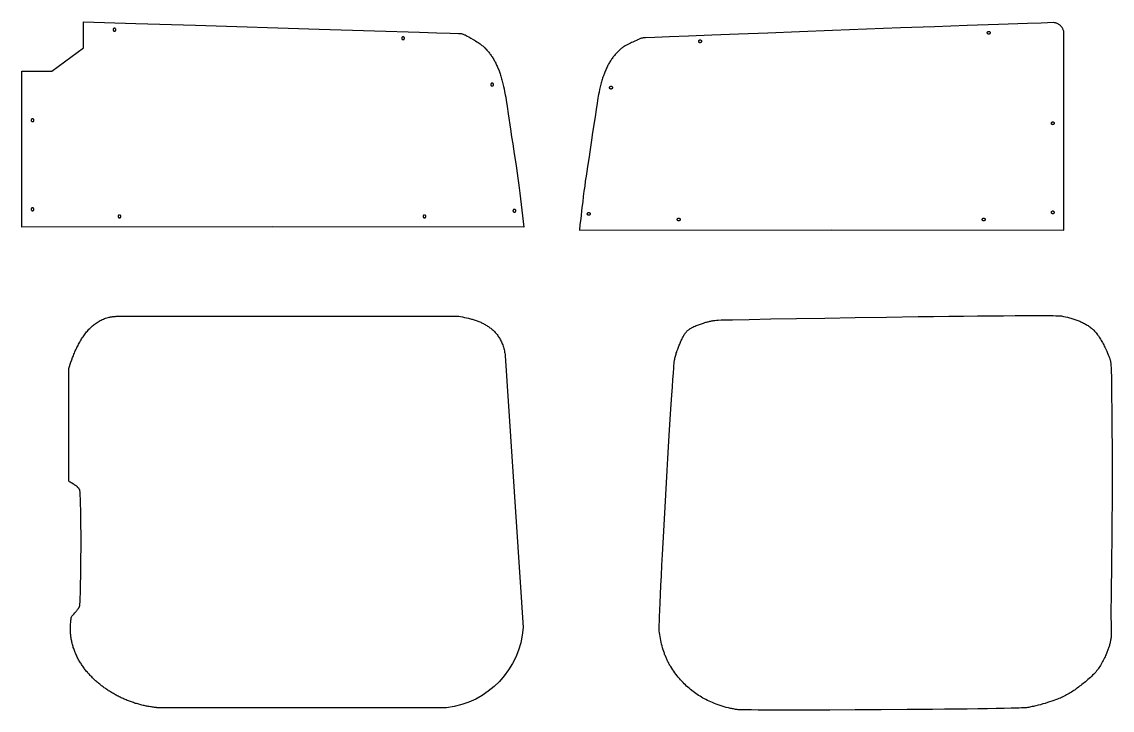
# Model space of a CAD drawing. Extents: x 2439 to 7559, y -8131 to -2576.
# Drawn here: x 3491 to 5021, y -7353 to -6387 of the extents above; entities that cross this region are included whole.
import ezdxf

# ---------------------------------------------------------------- set-up
doc = ezdxf.new("R2010")
doc.units = 0
doc.layers.add('Default_Layer', color=1, linetype='CONTINUOUS')

msp = doc.modelspace()

# ---------------------------------------------------------------- linework, layer by layer
at = {"layer": 'Default_Layer'}
for points in [[(4195, -6675), (3841.8, -6674.7), (3490.5, -6675), (3490.5, -6456.1), (3532.7, -6456.1), (3577.2, -6423.5), (3577.2, -6387), (3650.7, -6389.3), (3734.4, -6391.9), (3907.9, -6397.2), (3985.5, -6399.6), (4048.7, -6401.6), (4073.1, -6402.4), (4091.5, -6403), (4103.3, -6403.4), (4106.5, -6403.5), (4107.3, -6403.6), (4107.7, -6403.6), (4108.5, -6403.8), (4109.3, -6404.1), (4110.1, -6404.4), (4110.9, -6404.7), (4111.7, -6405.1), (4112.5, -6405.5), (4114, -6406.3), (4115.3, -6407), (4117.6, -6408.2), (4120.5, -6409.8), (4123.8, -6411.8), (4125.6, -6412.8), (4127.3, -6413.9), (4129, -6415), (4130.7, -6416), (4132.3, -6417.1), (4133.8, -6418.1), (4135.1, -6419.1), (4135.7, -6419.6), (4136.2, -6420), (4137.3, -6420.9), (4138.3, -6421.8), (4139.3, -6422.7), (4140.2, -6423.7), (4141.2, -6424.7), (4142.1, -6425.6), (4143, -6426.6), (4144, -6427.7), (4144.8, -6428.7), (4145.7, -6429.8), (4146.6, -6430.8), (4147.4, -6431.9), (4148.2, -6433), (4149, -6434.1), (4149.8, -6435.2), (4150.5, -6436.3), (4151.3, -6437.5), (4152, -6438.7), (4152.7, -6439.9), (4153.5, -6441.1), (4154.1, -6442.4), (4154.8, -6443.7), (4155.5, -6445), (4156.2, -6446.3), (4156.8, -6447.7), (4157.4, -6449.1), (4158, -6450.4), (4158.6, -6451.8), (4159.2, -6453.2), (4159.7, -6454.6), (4160.3, -6455.9), (4160.8, -6457.3), (4161.3, -6458.7), (4161.8, -6460.2), (4162.3, -6461.8), (4162.8, -6463.4), (4163.3, -6465), (4163.8, -6466.8), (4164.3, -6468.5), (4164.8, -6470.3), (4165.7, -6473.9), (4166.6, -6477.6), (4167.4, -6481.2), (4168.1, -6484.8), (4168.5, -6486.9), (4169, -6489.6), (4169.6, -6492.9), (4170.2, -6496.8), (4171.6, -6505.7), (4173.1, -6515.9), (4176.3, -6537.8), (4177.9, -6548.5), (4179.4, -6558.3), (4180.4, -6565.2), (4181.5, -6572), (4183.6, -6585.7), (4184.6, -6592.5), (4185.7, -6599.4), (4186.6, -6606.2), (4187.6, -6613.1), (4188.5, -6620.1), (4189.5, -6627.6), (4190.4, -6635.3), (4191.3, -6643.2), (4193.2, -6659.2), (4194.1, -6667.2), (4195, -6675)], [(4953, -6401.8), (4953, -6401.7), (4952.8, -6400.8), (4952.6, -6399.9), (4952.3, -6399), (4952, -6398.2), (4951.6, -6397.4), (4951.2, -6396.6), (4950.8, -6395.8), (4950.3, -6395.1), (4949.8, -6394.4), (4949.2, -6393.7), (4948.6, -6393), (4948, -6392.4), (4947.3, -6391.8), (4946.6, -6391.3), (4945.9, -6390.7), (4945.1, -6390.3), (4944.4, -6389.8), (4943.6, -6389.5), (4942.7, -6389.1), (4941.9, -6388.8), (4941.2, -6388.6), (4940.4, -6388.4), (4939.6, -6388.3), (4938.8, -6388.1), (4938.7, -6388.1), (4920.9, -6388.7), (4902, -6389.3), (4861.2, -6390.7), (4817.3, -6392.2), (4771.2, -6393.9), (4723.7, -6395.6), (4675.7, -6397.4), (4628.1, -6399.2), (4581.7, -6401), (4537.5, -6402.7), (4496.2, -6404.3), (4458.9, -6405.7), (4426.3, -6407), (4399.3, -6408.1), (4378.8, -6409), (4365.8, -6409.5), (4362.3, -6409.7), (4361.3, -6409.8), (4360.9, -6409.8), (4360.1, -6410), (4359.3, -6410.3), (4358.5, -6410.6), (4357.7, -6410.9), (4356.9, -6411.3), (4356.1, -6411.7), (4354.6, -6412.4), (4354.1, -6412.7), (4353.3, -6413.1), (4351, -6414.1), (4347.9, -6415.4), (4346.2, -6416.2), (4344.5, -6417), (4342.7, -6417.9), (4340.9, -6418.8), (4339.1, -6419.7), (4337.3, -6420.7), (4335.7, -6421.6), (4334.9, -6422.1), (4334.2, -6422.5), (4333.5, -6423), (4332.9, -6423.4), (4332.3, -6423.9), (4331.7, -6424.3), (4330.7, -6425.2), (4329.7, -6426.1), (4328.7, -6427.1), (4327.7, -6428), (4326.8, -6429), (4325.8, -6430), (4324.9, -6431), (4324, -6432), (4323.1, -6433), (4322.2, -6434.1), (4321.4, -6435.1), (4320.6, -6436.2), (4319.7, -6437.3), (4319, -6438.4), (4318.2, -6439.5), (4317.4, -6440.7), (4316.7, -6441.8), (4315.9, -6443), (4315.2, -6444.2), (4314.5, -6445.5), (4313.8, -6446.7), (4313.1, -6448), (4312.4, -6449.3), (4311.8, -6450.7), (4311.2, -6452), (4310.5, -6453.4), (4309.9, -6454.7), (4309.3, -6456.1), (4308.8, -6457.5), (4308.2, -6458.9), (4307.7, -6460.3), (4307.1, -6461.6), (4306.6, -6463), (4306.1, -6464.5), (4305.6, -6466.1), (4305.1, -6467.7), (4304.6, -6469.4), (4304.1, -6471.1), (4303.7, -6472.8), (4303.2, -6474.6), (4302.3, -6478.3), (4301.4, -6481.9), (4300.6, -6485.6), (4299.8, -6489.1), (4299.4, -6491.2), (4298.9, -6493.9), (4298.4, -6497.2), (4297.8, -6501.1), (4296.4, -6510), (4294.9, -6520.2), (4291.6, -6542.1), (4290.1, -6552.9), (4288.6, -6562.7), (4287.5, -6569.5), (4286.5, -6576.3), (4284.4, -6590), (4283.3, -6596.9), (4282.3, -6603.7), (4281.3, -6610.5), (4280.4, -6617.4), (4279.4, -6624.5), (4278.5, -6631.9), (4277.6, -6639.6), (4276.6, -6647.5), (4274.8, -6663.5), (4273.8, -6671.5), (4272.9, -6679.4), (4626.1, -6679), (4953, -6679.4), (4953, -6406.9), (4953, -6401.8)], [(3618.6, -6398), (3618.6, -6398.2), (3618.6, -6398.4), (3618.7, -6398.6), (3618.7, -6398.8), (3618.8, -6399), (3618.9, -6399.2), (3619, -6399.3), (3619.2, -6399.4), (3619.3, -6399.6), (3619.5, -6399.7), (3619.6, -6399.8), (3619.8, -6399.9), (3620, -6399.9), (3620.2, -6400), (3620.4, -6400), (3620.6, -6400), (3620.8, -6400), (3621, -6400), (3621.2, -6399.9), (3621.4, -6399.9), (3621.5, -6399.8), (3621.7, -6399.7), (3621.9, -6399.6), (3622, -6399.4), (3622.1, -6399.3), (3622.2, -6399.2), (3622.3, -6399), (3622.4, -6398.8), (3622.5, -6398.6), (3622.6, -6398.4), (3622.6, -6398.2), (3622.6, -6398), (3622.6, -6397.8), (3622.6, -6397.6), (3622.5, -6397.4), (3622.4, -6397.3), (3622.3, -6397.1), (3622.2, -6396.9), (3622.1, -6396.8), (3622, -6396.6), (3621.9, -6396.5), (3621.7, -6396.4), (3621.5, -6396.3), (3621.4, -6396.2), (3621.2, -6396.1), (3621, -6396.1), (3620.8, -6396), (3620.6, -6396), (3620.4, -6396), (3620.2, -6396.1), (3620, -6396.1), (3619.8, -6396.2), (3619.6, -6396.3), (3619.5, -6396.4), (3619.3, -6396.5), (3619.2, -6396.6), (3619, -6396.8), (3618.9, -6396.9), (3618.8, -6397.1), (3618.7, -6397.3), (3618.7, -6397.4), (3618.6, -6397.6), (3618.6, -6397.8), (3618.6, -6398)], [(4023.6, -6410), (4023.6, -6410.2), (4023.6, -6410.4), (4023.7, -6410.6), (4023.7, -6410.8), (4023.8, -6411), (4023.9, -6411.2), (4024, -6411.3), (4024.2, -6411.4), (4024.3, -6411.6), (4024.5, -6411.7), (4024.6, -6411.8), (4024.8, -6411.9), (4025, -6411.9), (4025.2, -6412), (4025.4, -6412), (4025.6, -6412), (4025.8, -6412), (4026, -6412), (4026.2, -6411.9), (4026.4, -6411.9), (4026.5, -6411.8), (4026.7, -6411.7), (4026.9, -6411.6), (4027, -6411.4), (4027.1, -6411.3), (4027.2, -6411.2), (4027.3, -6411), (4027.4, -6410.8), (4027.5, -6410.6), (4027.6, -6410.4), (4027.6, -6410.2), (4027.6, -6410), (4027.6, -6409.8), (4027.6, -6409.6), (4027.5, -6409.4), (4027.4, -6409.3), (4027.3, -6409.1), (4027.2, -6408.9), (4027.1, -6408.8), (4027, -6408.6), (4026.9, -6408.5), (4026.7, -6408.4), (4026.5, -6408.3), (4026.4, -6408.2), (4026.2, -6408.1), (4026, -6408.1), (4025.8, -6408), (4025.6, -6408), (4025.4, -6408), (4025.2, -6408.1), (4025, -6408.1), (4024.8, -6408.2), (4024.6, -6408.3), (4024.5, -6408.4), (4024.3, -6408.5), (4024.2, -6408.6), (4024, -6408.8), (4023.9, -6408.9), (4023.8, -6409.1), (4023.7, -6409.3), (4023.7, -6409.4), (4023.6, -6409.6), (4023.6, -6409.8), (4023.6, -6410)], [(4849.4, -6402.4), (4849.3, -6402.6), (4849.3, -6402.8), (4849.3, -6403), (4849.2, -6403.1), (4849.1, -6403.3), (4849, -6403.5), (4848.9, -6403.6), (4848.8, -6403.8), (4848.6, -6403.9), (4848.5, -6404), (4848.3, -6404.1), (4848.1, -6404.2), (4848, -6404.3), (4847.8, -6404.3), (4847.6, -6404.3), (4847.4, -6404.4), (4847.2, -6404.3), (4847, -6404.3), (4846.8, -6404.3), (4846.6, -6404.2), (4846.4, -6404.1), (4846.2, -6404), (4846.1, -6403.9), (4845.9, -6403.8), (4845.8, -6403.6), (4845.7, -6403.5), (4845.6, -6403.3), (4845.5, -6403.1), (4845.4, -6403), (4845.4, -6402.8), (4845.4, -6402.6), (4845.4, -6402.4), (4845.4, -6402.2), (4845.4, -6402), (4845.4, -6401.8), (4845.5, -6401.6), (4845.6, -6401.4), (4845.7, -6401.2), (4845.8, -6401.1), (4845.9, -6400.9), (4846.1, -6400.8), (4846.2, -6400.7), (4846.4, -6400.6), (4846.6, -6400.5), (4846.8, -6400.4), (4847, -6400.4), (4847.2, -6400.4), (4847.4, -6400.4), (4847.6, -6400.4), (4847.8, -6400.4), (4848, -6400.4), (4848.1, -6400.5), (4848.3, -6400.6), (4848.5, -6400.7), (4848.6, -6400.8), (4848.8, -6400.9), (4848.9, -6401.1), (4849, -6401.2), (4849.1, -6401.4), (4849.2, -6401.6), (4849.3, -6401.8), (4849.3, -6402), (4849.3, -6402.2), (4849.4, -6402.4)], [(4444.4, -6414.4), (4444.3, -6414.6), (4444.3, -6414.8), (4444.3, -6415), (4444.2, -6415.1), (4444.1, -6415.3), (4444, -6415.5), (4443.9, -6415.6), (4443.8, -6415.8), (4443.6, -6415.9), (4443.5, -6416), (4443.3, -6416.1), (4443.1, -6416.2), (4443, -6416.3), (4442.8, -6416.3), (4442.6, -6416.3), (4442.4, -6416.4), (4442.2, -6416.3), (4442, -6416.3), (4441.8, -6416.3), (4441.6, -6416.2), (4441.4, -6416.1), (4441.2, -6416), (4441.1, -6415.9), (4440.9, -6415.8), (4440.8, -6415.6), (4440.7, -6415.5), (4440.6, -6415.3), (4440.5, -6415.1), (4440.4, -6415), (4440.4, -6414.8), (4440.4, -6414.6), (4440.4, -6414.4), (4440.4, -6414.2), (4440.4, -6414), (4440.4, -6413.8), (4440.5, -6413.6), (4440.6, -6413.4), (4440.7, -6413.2), (4440.8, -6413.1), (4440.9, -6412.9), (4441.1, -6412.8), (4441.2, -6412.7), (4441.4, -6412.6), (4441.6, -6412.5), (4441.8, -6412.4), (4442, -6412.4), (4442.2, -6412.4), (4442.4, -6412.4), (4442.6, -6412.4), (4442.8, -6412.4), (4443, -6412.4), (4443.1, -6412.5), (4443.3, -6412.6), (4443.5, -6412.7), (4443.6, -6412.8), (4443.8, -6412.9), (4443.9, -6413.1), (4444, -6413.2), (4444.1, -6413.4), (4444.2, -6413.6), (4444.3, -6413.8), (4444.3, -6414), (4444.3, -6414.2), (4444.4, -6414.4)], [(4148.6, -6475), (4148.6, -6475.2), (4148.6, -6475.4), (4148.7, -6475.6), (4148.7, -6475.8), (4148.8, -6476), (4148.9, -6476.2), (4149, -6476.3), (4149.2, -6476.4), (4149.3, -6476.6), (4149.5, -6476.7), (4149.6, -6476.8), (4149.8, -6476.9), (4150, -6476.9), (4150.2, -6477), (4150.4, -6477), (4150.6, -6477), (4150.8, -6477), (4151, -6477), (4151.2, -6476.9), (4151.4, -6476.9), (4151.5, -6476.8), (4151.7, -6476.7), (4151.9, -6476.6), (4152, -6476.4), (4152.1, -6476.3), (4152.2, -6476.2), (4152.3, -6476), (4152.4, -6475.8), (4152.5, -6475.6), (4152.6, -6475.4), (4152.6, -6475.2), (4152.6, -6475), (4152.6, -6474.8), (4152.6, -6474.6), (4152.5, -6474.4), (4152.4, -6474.3), (4152.3, -6474.1), (4152.2, -6473.9), (4152.1, -6473.8), (4152, -6473.6), (4151.9, -6473.5), (4151.7, -6473.4), (4151.5, -6473.3), (4151.4, -6473.2), (4151.2, -6473.1), (4151, -6473.1), (4150.8, -6473), (4150.6, -6473), (4150.4, -6473), (4150.2, -6473.1), (4150, -6473.1), (4149.8, -6473.2), (4149.6, -6473.3), (4149.5, -6473.4), (4149.3, -6473.5), (4149.2, -6473.6), (4149, -6473.8), (4148.9, -6473.9), (4148.8, -6474.1), (4148.7, -6474.3), (4148.7, -6474.4), (4148.6, -6474.6), (4148.6, -6474.8), (4148.6, -6475)], [(4319.4, -6479.4), (4319.3, -6479.6), (4319.3, -6479.8), (4319.3, -6480), (4319.2, -6480.1), (4319.1, -6480.3), (4319, -6480.5), (4318.9, -6480.6), (4318.8, -6480.8), (4318.6, -6480.9), (4318.5, -6481), (4318.3, -6481.1), (4318.1, -6481.2), (4318, -6481.3), (4317.8, -6481.3), (4317.6, -6481.3), (4317.4, -6481.4), (4317.2, -6481.3), (4317, -6481.3), (4316.8, -6481.3), (4316.6, -6481.2), (4316.4, -6481.1), (4316.2, -6481), (4316.1, -6480.9), (4315.9, -6480.8), (4315.8, -6480.6), (4315.7, -6480.5), (4315.6, -6480.3), (4315.5, -6480.1), (4315.4, -6480), (4315.4, -6479.8), (4315.4, -6479.6), (4315.4, -6479.4), (4315.4, -6479.2), (4315.4, -6479), (4315.4, -6478.8), (4315.5, -6478.6), (4315.6, -6478.4), (4315.7, -6478.2), (4315.8, -6478.1), (4315.9, -6477.9), (4316.1, -6477.8), (4316.2, -6477.7), (4316.4, -6477.6), (4316.6, -6477.5), (4316.8, -6477.4), (4317, -6477.4), (4317.2, -6477.4), (4317.4, -6477.4), (4317.6, -6477.4), (4317.8, -6477.4), (4318, -6477.4), (4318.1, -6477.5), (4318.3, -6477.6), (4318.5, -6477.7), (4318.6, -6477.8), (4318.8, -6477.9), (4318.9, -6478.1), (4319, -6478.2), (4319.1, -6478.4), (4319.2, -6478.6), (4319.3, -6478.8), (4319.3, -6479), (4319.3, -6479.2), (4319.4, -6479.4)], [(3503.6, -6525), (3503.6, -6525.2), (3503.6, -6525.4), (3503.7, -6525.6), (3503.7, -6525.8), (3503.8, -6526), (3503.9, -6526.2), (3504, -6526.3), (3504.2, -6526.4), (3504.3, -6526.6), (3504.5, -6526.7), (3504.6, -6526.8), (3504.8, -6526.9), (3505, -6526.9), (3505.2, -6527), (3505.4, -6527), (3505.6, -6527), (3505.8, -6527), (3506, -6527), (3506.2, -6526.9), (3506.4, -6526.9), (3506.5, -6526.8), (3506.7, -6526.7), (3506.9, -6526.6), (3507, -6526.4), (3507.1, -6526.3), (3507.2, -6526.2), (3507.3, -6526), (3507.4, -6525.8), (3507.5, -6525.6), (3507.6, -6525.4), (3507.6, -6525.2), (3507.6, -6525), (3507.6, -6524.8), (3507.6, -6524.6), (3507.5, -6524.4), (3507.4, -6524.3), (3507.3, -6524.1), (3507.2, -6523.9), (3507.1, -6523.8), (3507, -6523.6), (3506.9, -6523.5), (3506.7, -6523.4), (3506.5, -6523.3), (3506.4, -6523.2), (3506.2, -6523.1), (3506, -6523.1), (3505.8, -6523), (3505.6, -6523), (3505.4, -6523), (3505.2, -6523.1), (3505, -6523.1), (3504.8, -6523.2), (3504.6, -6523.3), (3504.5, -6523.4), (3504.3, -6523.5), (3504.2, -6523.6), (3504, -6523.8), (3503.9, -6523.9), (3503.8, -6524.1), (3503.7, -6524.3), (3503.7, -6524.4), (3503.6, -6524.6), (3503.6, -6524.8), (3503.6, -6525)], [(4939.3, -6529.4), (4939.2, -6529.6), (4939.2, -6529.8), (4939.2, -6530), (4939.1, -6530.1), (4939, -6530.3), (4938.9, -6530.5), (4938.8, -6530.6), (4938.7, -6530.8), (4938.5, -6530.9), (4938.4, -6531), (4938.2, -6531.1), (4938, -6531.2), (4937.8, -6531.3), (4937.7, -6531.3), (4937.5, -6531.3), (4937.3, -6531.4), (4937, -6531.3), (4936.9, -6531.3), (4936.7, -6531.3), (4936.5, -6531.2), (4936.3, -6531.1), (4936.1, -6531), (4936, -6530.9), (4935.8, -6530.8), (4935.7, -6530.6), (4935.6, -6530.5), (4935.5, -6530.3), (4935.4, -6530.1), (4935.3, -6530), (4935.3, -6529.8), (4935.3, -6529.6), (4935.3, -6529.4), (4935.3, -6529.2), (4935.3, -6529), (4935.3, -6528.8), (4935.4, -6528.6), (4935.5, -6528.4), (4935.6, -6528.2), (4935.7, -6528.1), (4935.8, -6527.9), (4936, -6527.8), (4936.1, -6527.7), (4936.3, -6527.6), (4936.5, -6527.5), (4936.7, -6527.4), (4936.9, -6527.4), (4937, -6527.4), (4937.3, -6527.4), (4937.5, -6527.4), (4937.7, -6527.4), (4937.8, -6527.4), (4938, -6527.5), (4938.2, -6527.6), (4938.4, -6527.7), (4938.5, -6527.8), (4938.7, -6527.9), (4938.8, -6528.1), (4938.9, -6528.2), (4939, -6528.4), (4939.1, -6528.6), (4939.2, -6528.8), (4939.2, -6529), (4939.2, -6529.2), (4939.3, -6529.4)], [(3503.6, -6650), (3503.6, -6650.2), (3503.6, -6650.4), (3503.7, -6650.6), (3503.7, -6650.8), (3503.8, -6651), (3503.9, -6651.2), (3504, -6651.3), (3504.2, -6651.4), (3504.3, -6651.6), (3504.5, -6651.7), (3504.6, -6651.8), (3504.8, -6651.9), (3505, -6651.9), (3505.2, -6652), (3505.4, -6652), (3505.6, -6652), (3505.8, -6652), (3506, -6652), (3506.2, -6651.9), (3506.4, -6651.9), (3506.5, -6651.8), (3506.7, -6651.7), (3506.9, -6651.6), (3507, -6651.4), (3507.1, -6651.3), (3507.2, -6651.2), (3507.3, -6651), (3507.4, -6650.8), (3507.5, -6650.6), (3507.6, -6650.4), (3507.6, -6650.2), (3507.6, -6650), (3507.6, -6649.8), (3507.6, -6649.6), (3507.5, -6649.4), (3507.4, -6649.3), (3507.3, -6649.1), (3507.2, -6648.9), (3507.1, -6648.8), (3507, -6648.6), (3506.9, -6648.5), (3506.7, -6648.4), (3506.5, -6648.3), (3506.4, -6648.2), (3506.2, -6648.1), (3506, -6648.1), (3505.8, -6648), (3505.6, -6648), (3505.4, -6648), (3505.2, -6648.1), (3505, -6648.1), (3504.8, -6648.2), (3504.6, -6648.3), (3504.5, -6648.4), (3504.3, -6648.5), (3504.2, -6648.6), (3504, -6648.8), (3503.9, -6648.9), (3503.8, -6649.1), (3503.7, -6649.3), (3503.7, -6649.4), (3503.6, -6649.6), (3503.6, -6649.8), (3503.6, -6650)], [(4179.8, -6652.1), (4179.8, -6652.3), (4179.9, -6652.5), (4179.9, -6652.7), (4180, -6652.9), (4180.1, -6653.1), (4180.2, -6653.3), (4180.3, -6653.4), (4180.4, -6653.6), (4180.6, -6653.7), (4180.7, -6653.8), (4180.9, -6653.9), (4181.1, -6654), (4181.2, -6654.1), (4181.4, -6654.1), (4181.6, -6654.1), (4181.8, -6654.1), (4182, -6654.1), (4182.2, -6654.1), (4182.4, -6654.1), (4182.6, -6654), (4182.8, -6653.9), (4183, -6653.8), (4183.1, -6653.7), (4183.2, -6653.6), (4183.4, -6653.4), (4183.5, -6653.3), (4183.6, -6653.1), (4183.7, -6652.9), (4183.7, -6652.7), (4183.8, -6652.5), (4183.8, -6652.3), (4183.8, -6652.1), (4183.8, -6651.9), (4183.8, -6651.7), (4183.7, -6651.5), (4183.7, -6651.4), (4183.6, -6651.2), (4183.5, -6651), (4183.4, -6650.9), (4183.2, -6650.7), (4183.1, -6650.6), (4183, -6650.5), (4182.8, -6650.4), (4182.6, -6650.3), (4182.4, -6650.2), (4182.2, -6650.2), (4182, -6650.2), (4181.8, -6650.1), (4181.6, -6650.2), (4181.4, -6650.2), (4181.2, -6650.2), (4181.1, -6650.3), (4180.9, -6650.4), (4180.7, -6650.5), (4180.6, -6650.6), (4180.4, -6650.7), (4180.3, -6650.9), (4180.2, -6651), (4180.1, -6651.2), (4180, -6651.4), (4179.9, -6651.5), (4179.9, -6651.7), (4179.8, -6651.9), (4179.8, -6652.1)], [(4288.1, -6656.5), (4288.1, -6656.7), (4288.1, -6656.9), (4288, -6657.1), (4288, -6657.2), (4287.9, -6657.4), (4287.8, -6657.6), (4287.7, -6657.7), (4287.5, -6657.9), (4287.4, -6658), (4287.2, -6658.1), (4287.1, -6658.2), (4286.9, -6658.3), (4286.7, -6658.4), (4286.5, -6658.4), (4286.3, -6658.5), (4286.1, -6658.5), (4285.9, -6658.5), (4285.7, -6658.4), (4285.5, -6658.4), (4285.3, -6658.3), (4285.2, -6658.2), (4285, -6658.1), (4284.8, -6658), (4284.7, -6657.9), (4284.6, -6657.7), (4284.5, -6657.6), (4284.4, -6657.4), (4284.3, -6657.2), (4284.2, -6657.1), (4284.2, -6656.9), (4284.1, -6656.7), (4284.1, -6656.5), (4284.1, -6656.3), (4284.2, -6656.1), (4284.2, -6655.9), (4284.3, -6655.7), (4284.4, -6655.5), (4284.5, -6655.3), (4284.6, -6655.2), (4284.7, -6655.1), (4284.8, -6654.9), (4285, -6654.8), (4285.2, -6654.7), (4285.3, -6654.6), (4285.5, -6654.6), (4285.7, -6654.5), (4285.9, -6654.5), (4286.1, -6654.5), (4286.3, -6654.5), (4286.5, -6654.5), (4286.7, -6654.6), (4286.9, -6654.6), (4287.1, -6654.7), (4287.2, -6654.8), (4287.4, -6654.9), (4287.5, -6655.1), (4287.7, -6655.2), (4287.8, -6655.3), (4287.9, -6655.5), (4288, -6655.7), (4288, -6655.9), (4288.1, -6656.1), (4288.1, -6656.3), (4288.1, -6656.5)], [(4939.3, -6654.4), (4939.2, -6654.6), (4939.2, -6654.8), (4939.2, -6655), (4939.1, -6655.1), (4939, -6655.3), (4938.9, -6655.5), (4938.8, -6655.6), (4938.7, -6655.8), (4938.5, -6655.9), (4938.4, -6656), (4938.2, -6656.1), (4938, -6656.2), (4937.8, -6656.3), (4937.7, -6656.3), (4937.5, -6656.3), (4937.3, -6656.4), (4937, -6656.3), (4936.9, -6656.3), (4936.7, -6656.3), (4936.5, -6656.2), (4936.3, -6656.1), (4936.1, -6656), (4936, -6655.9), (4935.8, -6655.8), (4935.7, -6655.6), (4935.6, -6655.5), (4935.5, -6655.3), (4935.4, -6655.1), (4935.3, -6655), (4935.3, -6654.8), (4935.3, -6654.6), (4935.3, -6654.4), (4935.3, -6654.2), (4935.3, -6654), (4935.3, -6653.8), (4935.4, -6653.6), (4935.5, -6653.4), (4935.6, -6653.2), (4935.7, -6653.1), (4935.8, -6652.9), (4936, -6652.8), (4936.1, -6652.7), (4936.3, -6652.6), (4936.5, -6652.5), (4936.7, -6652.4), (4936.9, -6652.4), (4937, -6652.4), (4937.3, -6652.4), (4937.5, -6652.4), (4937.7, -6652.4), (4937.8, -6652.4), (4938, -6652.5), (4938.2, -6652.6), (4938.4, -6652.7), (4938.5, -6652.8), (4938.7, -6652.9), (4938.8, -6653.1), (4938.9, -6653.2), (4939, -6653.4), (4939.1, -6653.6), (4939.2, -6653.8), (4939.2, -6654), (4939.2, -6654.2), (4939.3, -6654.4)], [(3625.6, -6660), (3625.6, -6660.2), (3625.6, -6660.4), (3625.7, -6660.6), (3625.7, -6660.8), (3625.8, -6661), (3625.9, -6661.2), (3626, -6661.3), (3626.2, -6661.4), (3626.3, -6661.6), (3626.5, -6661.7), (3626.6, -6661.8), (3626.8, -6661.9), (3627, -6661.9), (3627.2, -6662), (3627.4, -6662), (3627.6, -6662), (3627.8, -6662), (3628, -6662), (3628.2, -6661.9), (3628.4, -6661.9), (3628.5, -6661.8), (3628.7, -6661.7), (3628.9, -6661.6), (3629, -6661.4), (3629.1, -6661.3), (3629.2, -6661.2), (3629.3, -6661), (3629.4, -6660.8), (3629.5, -6660.6), (3629.6, -6660.4), (3629.6, -6660.2), (3629.6, -6660), (3629.6, -6659.8), (3629.6, -6659.6), (3629.5, -6659.4), (3629.4, -6659.3), (3629.3, -6659.1), (3629.2, -6658.9), (3629.1, -6658.8), (3629, -6658.6), (3628.9, -6658.5), (3628.7, -6658.4), (3628.5, -6658.3), (3628.4, -6658.2), (3628.2, -6658.1), (3628, -6658.1), (3627.8, -6658), (3627.6, -6658), (3627.4, -6658), (3627.2, -6658.1), (3627, -6658.1), (3626.8, -6658.2), (3626.6, -6658.3), (3626.5, -6658.4), (3626.3, -6658.5), (3626.2, -6658.6), (3626, -6658.8), (3625.9, -6658.9), (3625.8, -6659.1), (3625.7, -6659.3), (3625.7, -6659.4), (3625.6, -6659.6), (3625.6, -6659.8), (3625.6, -6660)], [(4053.6, -6660), (4053.6, -6660.2), (4053.6, -6660.4), (4053.7, -6660.6), (4053.7, -6660.8), (4053.8, -6661), (4053.9, -6661.2), (4054, -6661.3), (4054.2, -6661.4), (4054.3, -6661.6), (4054.5, -6661.7), (4054.6, -6661.8), (4054.8, -6661.9), (4055, -6661.9), (4055.2, -6662), (4055.4, -6662), (4055.6, -6662), (4055.8, -6662), (4056, -6662), (4056.2, -6661.9), (4056.4, -6661.9), (4056.5, -6661.8), (4056.7, -6661.7), (4056.9, -6661.6), (4057, -6661.4), (4057.1, -6661.3), (4057.2, -6661.2), (4057.3, -6661), (4057.4, -6660.8), (4057.5, -6660.6), (4057.6, -6660.4), (4057.6, -6660.2), (4057.6, -6660), (4057.6, -6659.8), (4057.6, -6659.6), (4057.5, -6659.4), (4057.4, -6659.3), (4057.3, -6659.1), (4057.2, -6658.9), (4057.1, -6658.8), (4057, -6658.6), (4056.9, -6658.5), (4056.7, -6658.4), (4056.5, -6658.3), (4056.4, -6658.2), (4056.2, -6658.1), (4056, -6658.1), (4055.8, -6658), (4055.6, -6658), (4055.4, -6658), (4055.2, -6658.1), (4055, -6658.1), (4054.8, -6658.2), (4054.6, -6658.3), (4054.5, -6658.4), (4054.3, -6658.5), (4054.2, -6658.6), (4054, -6658.8), (4053.9, -6658.9), (4053.8, -6659.1), (4053.7, -6659.3), (4053.7, -6659.4), (4053.6, -6659.6), (4053.6, -6659.8), (4053.6, -6660)], [(4414.4, -6664.4), (4414.3, -6664.6), (4414.3, -6664.8), (4414.3, -6665), (4414.2, -6665.1), (4414.1, -6665.3), (4414, -6665.5), (4413.9, -6665.6), (4413.8, -6665.8), (4413.6, -6665.9), (4413.5, -6666), (4413.3, -6666.1), (4413.1, -6666.2), (4413, -6666.3), (4412.8, -6666.3), (4412.6, -6666.3), (4412.4, -6666.4), (4412.2, -6666.3), (4412, -6666.3), (4411.8, -6666.3), (4411.6, -6666.2), (4411.4, -6666.1), (4411.2, -6666), (4411.1, -6665.9), (4410.9, -6665.8), (4410.8, -6665.6), (4410.7, -6665.5), (4410.6, -6665.3), (4410.5, -6665.1), (4410.4, -6665), (4410.4, -6664.8), (4410.4, -6664.6), (4410.4, -6664.4), (4410.4, -6664.2), (4410.4, -6664), (4410.4, -6663.8), (4410.5, -6663.6), (4410.6, -6663.4), (4410.7, -6663.2), (4410.8, -6663.1), (4410.9, -6662.9), (4411.1, -6662.8), (4411.2, -6662.7), (4411.4, -6662.6), (4411.6, -6662.5), (4411.8, -6662.4), (4412, -6662.4), (4412.2, -6662.4), (4412.4, -6662.4), (4412.6, -6662.4), (4412.8, -6662.4), (4413, -6662.4), (4413.1, -6662.5), (4413.3, -6662.6), (4413.5, -6662.7), (4413.6, -6662.8), (4413.8, -6662.9), (4413.9, -6663.1), (4414, -6663.2), (4414.1, -6663.4), (4414.2, -6663.6), (4414.3, -6663.8), (4414.3, -6664), (4414.3, -6664.2), (4414.4, -6664.4)], [(4842.4, -6664.4), (4842.3, -6664.6), (4842.3, -6664.8), (4842.3, -6665), (4842.2, -6665.1), (4842.1, -6665.3), (4842, -6665.5), (4841.9, -6665.6), (4841.8, -6665.8), (4841.6, -6665.9), (4841.5, -6666), (4841.3, -6666.1), (4841.1, -6666.2), (4841, -6666.3), (4840.8, -6666.3), (4840.6, -6666.3), (4840.4, -6666.4), (4840.2, -6666.3), (4840, -6666.3), (4839.8, -6666.3), (4839.6, -6666.2), (4839.4, -6666.1), (4839.2, -6666), (4839.1, -6665.9), (4838.9, -6665.8), (4838.8, -6665.6), (4838.7, -6665.5), (4838.6, -6665.3), (4838.5, -6665.1), (4838.4, -6665), (4838.4, -6664.8), (4838.4, -6664.6), (4838.4, -6664.4), (4838.4, -6664.2), (4838.4, -6664), (4838.4, -6663.8), (4838.5, -6663.6), (4838.6, -6663.4), (4838.7, -6663.2), (4838.8, -6663.1), (4838.9, -6662.9), (4839.1, -6662.8), (4839.2, -6662.7), (4839.4, -6662.6), (4839.6, -6662.5), (4839.8, -6662.4), (4840, -6662.4), (4840.2, -6662.4), (4840.4, -6662.4), (4840.6, -6662.4), (4840.8, -6662.4), (4841, -6662.4), (4841.1, -6662.5), (4841.3, -6662.6), (4841.5, -6662.7), (4841.6, -6662.8), (4841.8, -6662.9), (4841.9, -6663.1), (4842, -6663.2), (4842.1, -6663.4), (4842.2, -6663.6), (4842.3, -6663.8), (4842.3, -6664), (4842.3, -6664.2), (4842.4, -6664.4)], [(4900.4, -7349.3), (4899.3, -7349.4), (4897.8, -7349.5), (4895.8, -7349.6), (4893.3, -7349.7), (4890.3, -7349.8), (4886.9, -7349.9), (4878.8, -7350.1), (4869.1, -7350.3), (4858, -7350.6), (4845.6, -7350.8), (4832, -7351), (4817.3, -7351.2), (4801.7, -7351.4), (4785.4, -7351.5), (4768.3, -7351.7), (4732.8, -7352), (4696.3, -7352.3), (4659.8, -7352.5), (4624.4, -7352.7), (4607.4, -7352.7), (4591, -7352.8), (4575.5, -7352.8), (4560.9, -7352.8), (4547.4, -7352.7), (4535, -7352.7), (4524, -7352.6), (4514.4, -7352.5), (4506.5, -7352.4), (4503.1, -7352.3), (4500.2, -7352.3), (4497.8, -7352.2), (4495.8, -7352.1), (4494.3, -7352), (4493.8, -7351.9), (4493.4, -7351.9), (4492, -7351.7), (4490.6, -7351.4), (4489.1, -7351.1), (4487.7, -7350.9), (4486.3, -7350.6), (4484.9, -7350.2), (4483.4, -7349.9), (4482, -7349.5), (4479.1, -7348.8), (4476.3, -7348), (4473.4, -7347.1), (4470.6, -7346.2), (4467.9, -7345.3), (4465.1, -7344.3), (4462.5, -7343.3), (4459.9, -7342.2), (4457.4, -7341.2), (4455, -7340.1), (4452.7, -7339), (4450.6, -7337.9), (4448.5, -7336.8), (4446.4, -7335.7), (4444.4, -7334.5), (4442.3, -7333.3), (4440.3, -7332), (4438.3, -7330.7), (4436.4, -7329.4), (4434.4, -7328), (4432.5, -7326.6), (4430.6, -7325.1), (4428.8, -7323.6), (4427, -7322.1), (4425.2, -7320.5), (4423.4, -7318.9), (4421.7, -7317.3), (4420, -7315.6), (4418.4, -7313.9), (4416.7, -7312.1), (4415, -7310.3), (4413.4, -7308.4), (4411.7, -7306.5), (4410.1, -7304.5), (4408.5, -7302.4), (4407, -7300.3), (4405.4, -7298.2), (4403.9, -7296), (4402.5, -7293.8), (4401.1, -7291.6), (4400.4, -7290.5), (4399.8, -7289.4), (4399.1, -7288.2), (4398.5, -7287.1), (4397.9, -7286), (4397.3, -7284.8), (4396.7, -7283.7), (4396.1, -7282.5), (4395.6, -7281.4), (4395.1, -7280.2), (4394.6, -7279), (4394.1, -7277.8), (4393.6, -7276.6), (4393.1, -7275.4), (4392.6, -7274.2), (4392.2, -7272.9), (4391.3, -7270.4), (4390.5, -7267.9), (4389.7, -7265.3), (4389, -7262.7), (4388.3, -7260), (4387.7, -7257.4), (4387.1, -7254.8), (4386.6, -7252.1), (4386.1, -7249.4), (4385.7, -7246.8), (4385.3, -7244.1), (4385, -7241.4), (4385, -7240.5), (4385, -7239.1), (4385, -7237.3), (4385, -7235), (4385.1, -7232.2), (4385.2, -7229.1), (4385.4, -7221.6), (4385.8, -7212.6), (4386.2, -7202.2), (4386.8, -7190.6), (4387.4, -7177.9), (4388, -7164.1), (4388.8, -7149.5), (4389.6, -7134.2), (4390.4, -7118.2), (4392.2, -7085), (4394.1, -7050.7), (4396.1, -7016.4), (4397.1, -6999.6), (4398, -6983.1), (4399, -6967.2), (4400, -6951.9), (4400.9, -6937.3), (4401.8, -6923.6), (4402.6, -6910.9), (4403.4, -6899.3), (4404.1, -6888.9), (4404.8, -6879.9), (4405.4, -6872.4), (4405.7, -6869.3), (4405.9, -6866.6), (4406.2, -6864.3), (4406.4, -6862.4), (4406.6, -6861.1), (4406.7, -6860.6), (4406.7, -6860.2), (4407.1, -6858.9), (4407.4, -6857.5), (4407.8, -6856.2), (4408.2, -6854.8), (4408.6, -6853.4), (4409, -6852), (4409.5, -6850.6), (4409.9, -6849.1), (4410.9, -6846.3), (4412, -6843.4), (4412.5, -6842), (4413.1, -6840.6), (4413.7, -6839.2), (4414.2, -6837.8), (4414.8, -6836.5), (4415.4, -6835.2), (4416, -6833.9), (4416.6, -6832.6), (4417.2, -6831.4), (4417.8, -6830.2), (4418.4, -6829), (4419, -6827.9), (4419.6, -6826.9), (4420.2, -6825.9), (4420.8, -6824.9), (4421.4, -6824.1), (4422, -6823.2), (4422.6, -6822.5), (4423.2, -6821.8), (4423.7, -6821.2), (4424.3, -6820.6), (4424.9, -6820), (4425.5, -6819.5), (4426.2, -6819), (4426.9, -6818.5), (4427.6, -6818), (4428.3, -6817.5), (4429, -6817.1), (4429.8, -6816.6), (4430.5, -6816.2), (4431.3, -6815.8), (4432.1, -6815.4), (4433.7, -6814.6), (4435.3, -6813.9), (4436.9, -6813.3), (4438.5, -6812.7), (4440.1, -6812.1), (4441.6, -6811.6), (4444.4, -6810.6), (4446.9, -6809.8), (4448, -6809.4), (4449.2, -6809), (4450.3, -6808.6), (4451.5, -6808.3), (4452.6, -6808), (4453.8, -6807.7), (4454.9, -6807.4), (4456.1, -6807.1), (4457.3, -6806.9), (4458.5, -6806.6), (4459.6, -6806.4), (4460.8, -6806.2), (4463.2, -6805.9), (4465.6, -6805.5), (4466.2, -6805.5), (4467.5, -6805.5), (4471.9, -6805.3), (4478.6, -6805.2), (4487.6, -6805), (4511.3, -6804.5), (4541.7, -6803.9), (4577.5, -6803.3), (4617.4, -6802.6), (4660, -6801.9), (4704.1, -6801.3), (4748.3, -6800.6), (4770, -6800.3), (4791.2, -6800.1), (4811.8, -6799.8), (4831.6, -6799.6), (4850.5, -6799.4), (4868.2, -6799.3), (4884.6, -6799.2), (4899.6, -6799.1), (4912.9, -6799.1), (4924.4, -6799.1), (4929.5, -6799.1), (4934, -6799.2), (4938, -6799.2), (4941.5, -6799.3), (4944.3, -6799.4), (4946.6, -6799.5), (4948.3, -6799.6), (4948.9, -6799.7), (4949.4, -6799.7), (4952.2, -6800.3), (4955.1, -6800.9), (4958, -6801.6), (4959.5, -6802), (4960.9, -6802.3), (4962.4, -6802.7), (4963.8, -6803.1), (4965.3, -6803.6), (4966.7, -6804), (4968.1, -6804.5), (4969.5, -6805), (4970.9, -6805.5), (4972.3, -6806), (4973.7, -6806.5), (4975.1, -6807.1), (4976.5, -6807.7), (4977.8, -6808.3), (4979.2, -6808.9), (4980.5, -6809.6), (4981.8, -6810.3), (4983.1, -6811), (4984.3, -6811.7), (4985.6, -6812.5), (4986.8, -6813.3), (4988, -6814.1), (4989.2, -6814.9), (4990.4, -6815.8), (4991.5, -6816.7), (4992.7, -6817.7), (4993.2, -6818.2), (4993.8, -6818.7), (4994.3, -6819.2), (4994.9, -6819.8), (4996, -6820.9), (4997, -6822.2), (4998.1, -6823.5), (4999.2, -6824.9), (5000.2, -6826.3), (5001.2, -6827.8), (5002.2, -6829.3), (5003.2, -6830.8), (5004.2, -6832.4), (5005.1, -6833.9), (5006, -6835.5), (5006.9, -6837.1), (5007.8, -6838.7), (5008.7, -6840.3), (5009.5, -6841.9), (5010.2, -6843.4), (5011.7, -6846.4), (5013, -6849.2), (5014.2, -6851.8), (5015.2, -6854), (5016, -6856), (5016.6, -6857.5), (5017, -6858.6), (5017.3, -6859.4), (5017.5, -6860.2), (5017.7, -6861.1), (5017.9, -6861.9), (5018.1, -6862.8), (5018.3, -6863.6), (5018.4, -6864.5), (5018.6, -6865.4), (5018.8, -6867.1), (5018.9, -6868.9), (5019.2, -6872.4), (5019.3, -6873.1), (5019.3, -6874.3), (5019.4, -6878.3), (5019.5, -6884.2), (5019.6, -6891.6), (5019.9, -6910.6), (5020.1, -6933.4), (5020.3, -6958.6), (5020.5, -6984.3), (5020.6, -6996.8), (5020.6, -7008.8), (5020.6, -7020.2), (5020.6, -7030.6), (5020.6, -7041.3), (5020.6, -7053.5), (5020.5, -7066.8), (5020.3, -7081.1), (5020.1, -7111.3), (5019.7, -7141.6), (5019.1, -7194.2), (5018.9, -7211.8), (5018.8, -7217.5), (5018.8, -7220.7), (5018.8, -7222.6), (5018.9, -7224.6), (5019, -7228.6), (5019.3, -7236.9), (5019.4, -7240.9), (5019.4, -7242.8), (5019.4, -7244.6), (5019.4, -7246.3), (5019.3, -7247.9), (5019.2, -7249.4), (5019.2, -7250.1), (5019.1, -7250.7), (5018.9, -7252), (5018.7, -7253.3), (5018.5, -7254.5), (5018.2, -7255.8), (5018, -7257.1), (5017.7, -7258.3), (5017.4, -7259.6), (5017, -7260.8), (5016.7, -7262), (5016.3, -7263.3), (5015.9, -7264.5), (5015.5, -7265.7), (5015.1, -7266.9), (5014.7, -7268.1), (5014.2, -7269.3), (5013.8, -7270.5), (5013.3, -7271.8), (5012.7, -7273.2), (5012.1, -7274.6), (5011.4, -7276.2), (5010.6, -7277.8), (5009.9, -7279.5), (5009, -7281.2), (5008.1, -7282.9), (5007.2, -7284.7), (5006.3, -7286.5), (5005.3, -7288.2), (5004.2, -7289.9), (5003.2, -7291.6), (5002.1, -7293.3), (5001, -7294.8), (5000.5, -7295.6), (4999.9, -7296.3), (4999.3, -7297), (4998.7, -7297.8), (4997.5, -7299.3), (4996.1, -7300.8), (4994.7, -7302.3), (4993.2, -7303.8), (4991.6, -7305.3), (4990, -7306.8), (4988.3, -7308.4), (4986.6, -7309.8), (4984.9, -7311.3), (4983.2, -7312.8), (4981.5, -7314.2), (4979.8, -7315.5), (4978.1, -7316.9), (4976.5, -7318.1), (4974.9, -7319.3), (4973.3, -7320.5), (4971.7, -7321.7), (4970.1, -7322.8), (4968.5, -7324), (4966.8, -7325.1), (4965.2, -7326.2), (4963.5, -7327.3), (4961.9, -7328.3), (4960.2, -7329.3), (4958.5, -7330.3), (4956.7, -7331.3), (4955, -7332.3), (4953.2, -7333.2), (4951.5, -7334.1), (4949.7, -7334.9), (4947.9, -7335.7), (4945.9, -7336.5), (4943.8, -7337.4), (4941.3, -7338.3), (4938.7, -7339.3), (4935.9, -7340.2), (4932.9, -7341.2), (4929.8, -7342.2), (4926.6, -7343.2), (4923.4, -7344.1), (4920, -7345.1), (4916.7, -7345.9), (4913.3, -7346.7), (4911.6, -7347.1), (4910, -7347.5), (4908.3, -7347.8), (4906.7, -7348.2), (4905.1, -7348.5), (4903.5, -7348.8), (4901.9, -7349), (4900.4, -7349.3)]]:
    msp.add_lwpolyline(points, close=True, dxfattribs=at)
msp.add_lwpolyline([(3679.7, -7349.2), (3678.3, -7349.1), (3676.8, -7348.9), (3675.3, -7348.7), (3673.9, -7348.5), (3672.4, -7348.3), (3670.9, -7348.1), (3669.4, -7347.8), (3667.9, -7347.6), (3666.5, -7347.3), (3665, -7347), (3663.5, -7346.7), (3662, -7346.4), (3660.6, -7346), (3659.1, -7345.6), (3657.6, -7345.3), (3656.1, -7344.9), (3654.7, -7344.5), (3653.2, -7344.1), (3651.7, -7343.6), (3650.2, -7343.2), (3648.8, -7342.7), (3647.3, -7342.2), (3645.9, -7341.7), (3644.4, -7341.2), (3643, -7340.7), (3641.5, -7340.1), (3640.1, -7339.6), (3638.6, -7339), (3637.2, -7338.4), (3635.8, -7337.8), (3634.3, -7337.2), (3632.9, -7336.6), (3631.5, -7335.9), (3630.1, -7335.3), (3628.7, -7334.6), (3627.3, -7333.9), (3625.9, -7333.2), (3624.5, -7332.5), (3623.1, -7331.8), (3621.8, -7331.1), (3620.4, -7330.3), (3619.1, -7329.5), (3617.7, -7328.8), (3616.4, -7328), (3615.1, -7327.2), (3613.7, -7326.3), (3612.4, -7325.5), (3611.1, -7324.7), (3609.8, -7323.8), (3608.6, -7322.9), (3607.3, -7322), (3606, -7321.2), (3604.8, -7320.2), (3603.5, -7319.3), (3602.3, -7318.4), (3601.1, -7317.4), (3599.9, -7316.5), (3598.7, -7315.5), (3597.5, -7314.5), (3596.4, -7313.5), (3595.2, -7312.5), (3594.1, -7311.5), (3592.9, -7310.5), (3591.8, -7309.4), (3590.7, -7308.4), (3589.6, -7307.3), (3588.6, -7306.2), (3587.5, -7305.1), (3586.5, -7304), (3585.4, -7302.9), (3584.4, -7301.8), (3583.4, -7300.7), (3582.5, -7299.5), (3581.5, -7298.4), (3580.5, -7297.2), (3579.6, -7296), (3578.7, -7294.8), (3577.8, -7293.6), (3576.9, -7292.4), (3576, -7291.2), (3575.2, -7290), (3574.4, -7288.7), (3573.6, -7287.5), (3572.8, -7286.2), (3572, -7284.9), (3571.2, -7283.6), (3570.5, -7282.4), (3569.8, -7281), (3569.1, -7279.7), (3568.4, -7278.4), (3567.8, -7277.1), (3567.1, -7275.7), (3566.5, -7274.4), (3565.9, -7273), (3565.4, -7271.7), (3564.8, -7270.3), (3564.3, -7268.9), (3563.8, -7267.5), (3563.3, -7266.1), (3562.8, -7264.7), (3562.4, -7263.3), (3562, -7261.8), (3561.6, -7260.4), (3561.2, -7258.9), (3560.9, -7257.5), (3560.6, -7256), (3560.3, -7254.5), (3560, -7253), (3559.7, -7251.5), (3559.5, -7250), (3559.3, -7248.5), (3559.2, -7247), (3559, -7245.5), (3558.9, -7244), (3558.8, -7242.4), (3558.7, -7240.9), (3558.7, -7239.3), (3558.7, -7237.8), (3558.7, -7236.2), (3558.8, -7234.6), (3558.8, -7233), (3558.9, -7231.4), (3559.1, -7229.8), (3559.2, -7228.2), (3559.4, -7226.6), (3559.6, -7225), (3559.9, -7223.4), (3560.1, -7221.7), (3560.9, -7220.8), (3561.7, -7219.9), (3562.5, -7219), (3563.3, -7218.1), (3565, -7216.3), (3565.8, -7215.4), (3566.6, -7214.5), (3567.4, -7213.5), (3568.2, -7212.6), (3568.9, -7211.7), (3569.6, -7210.7), (3570, -7210.2), (3570.3, -7209.7), (3570.6, -7209.2), (3570.8, -7208.7), (3571.1, -7208.1), (3571.3, -7207.6), (3571.6, -7207), (3571.8, -7206.5), (3571.9, -7206.1), (3571.9, -7205.5), (3572, -7204.7), (3572.1, -7203.7), (3572.3, -7201.2), (3572.5, -7198), (3572.6, -7194.1), (3572.8, -7189.7), (3572.9, -7184.7), (3573, -7179.3), (3573.1, -7173.4), (3573.2, -7167.2), (3573.3, -7160.6), (3573.4, -7153.8), (3573.5, -7139.5), (3573.6, -7124.9), (3573.6, -7110.2), (3573.6, -7103), (3573.5, -7096), (3573.5, -7089.2), (3573.4, -7082.6), (3573.3, -7076.4), (3573.2, -7070.6), (3573.1, -7065.1), (3573, -7060.2), (3572.8, -7055.8), (3572.6, -7051.9), (3572.6, -7050.3), (3572.5, -7048.7), (3572.4, -7047.4), (3572.2, -7046.2), (3572.1, -7045.3), (3572, -7044.5), (3571.9, -7043.9), (3571.8, -7043.7), (3571.8, -7043.5), (3571.5, -7043), (3571.2, -7042.5), (3570.9, -7042), (3570.5, -7041.5), (3570.1, -7041.1), (3569.8, -7040.6), (3569.3, -7040.2), (3568.9, -7039.8), (3568.5, -7039.4), (3568, -7039), (3567.6, -7038.6), (3567.1, -7038.3), (3566.1, -7037.6), (3565, -7036.9), (3564, -7036.3), (3562.9, -7035.6), (3560.7, -7034.4), (3559.7, -7033.7), (3558.6, -7033.1), (3557.6, -7032.4), (3557.1, -7032), (3556.6, -7031.7), (3556.6, -6873.4), (3557.5, -6870.5), (3558.5, -6867.4), (3559.5, -6864.4), (3560.6, -6861.2), (3561.8, -6858.1), (3562.4, -6856.5), (3563, -6855), (3563.6, -6853.4), (3564.3, -6851.8), (3565, -6850.2), (3565.6, -6848.6), (3566.4, -6847.1), (3567.1, -6845.5), (3567.8, -6843.9), (3568.6, -6842.4), (3569.4, -6840.9), (3570.2, -6839.3), (3571, -6837.8), (3571.8, -6836.3), (3572.7, -6834.8), (3573.6, -6833.3), (3574.5, -6831.8), (3575.4, -6830.4), (3576.4, -6829), (3577.4, -6827.6), (3578.4, -6826.2), (3579.4, -6824.8), (3580.4, -6823.5), (3581.5, -6822.1), (3582.6, -6820.8), (3583.7, -6819.6), (3584.8, -6818.3), (3586, -6817.1), (3587.2, -6816), (3588.4, -6814.8), (3589.6, -6813.7), (3590.9, -6812.6), (3592.2, -6811.6), (3593.5, -6810.6), (3594.9, -6809.6), (3596.2, -6808.7), (3597.6, -6807.8), (3599.1, -6807), (3600.5, -6806.2), (3602, -6805.4), (3603.5, -6804.7), (3605, -6804), (3606.6, -6803.4), (3608.2, -6802.9), (3609.8, -6802.3), (3611.5, -6801.9), (3613.2, -6801.5), (3614, -6801.3), (3614.9, -6801.1), (3615.8, -6801), (3616.6, -6800.8), (3617.5, -6800.7), (3618.4, -6800.6), (3619.3, -6800.5), (3620.2, -6800.4), (3621.1, -6800.3), (3622.1, -6800.3), (3623, -6800.2), (3623.9, -6800.2), (3624.9, -6800.2), (3625.9, -6800.2), (4103.6, -6800.1), (4106.3, -6800.6), (4109.1, -6801.1), (4111.8, -6801.7), (4114.5, -6802.3), (4117.3, -6802.9), (4118.6, -6803.2), (4120, -6803.6), (4121.4, -6804), (4122.7, -6804.4), (4124, -6804.8), (4125.4, -6805.2), (4126.7, -6805.6), (4128, -6806.1), (4129.3, -6806.5), (4130.6, -6807), (4131.9, -6807.5), (4133.2, -6808.1), (4134.5, -6808.6), (4135.7, -6809.2), (4137, -6809.8), (4138.2, -6810.4), (4139.4, -6811), (4140.6, -6811.7), (4141.8, -6812.4), (4143, -6813.1), (4144.2, -6813.8), (4145.3, -6814.6), (4146.4, -6815.4), (4147.5, -6816.2), (4148.6, -6817), (4149.7, -6817.9), (4150.7, -6818.8), (4151.8, -6819.7), (4152.8, -6820.7), (4153.7, -6821.7), (4154.7, -6822.7), (4155.6, -6823.7), (4156.5, -6824.8), (4157.4, -6825.9), (4158.3, -6827.1), (4159.1, -6828.3), (4159.9, -6829.5), (4160.7, -6830.7), (4161.5, -6832), (4162.2, -6833.3), (4162.9, -6834.7), (4163.6, -6836), (4164.2, -6837.5), (4164.8, -6838.9), (4165.4, -6840.4), (4165.9, -6842), (4166.4, -6843.6), (4166.9, -6845.2), (4167.3, -6846.9), (4167.7, -6848.6), (4168.1, -6850.3), (4168.4, -6852.1), (4168.7, -6853.9), (4169, -6855.8), (4194.1, -7236.9, -0.361223), (4086.7, -7349.3), (3679.7, -7349.3)], format="xyb", dxfattribs=at)

doc.saveas('drawing.dxf')
